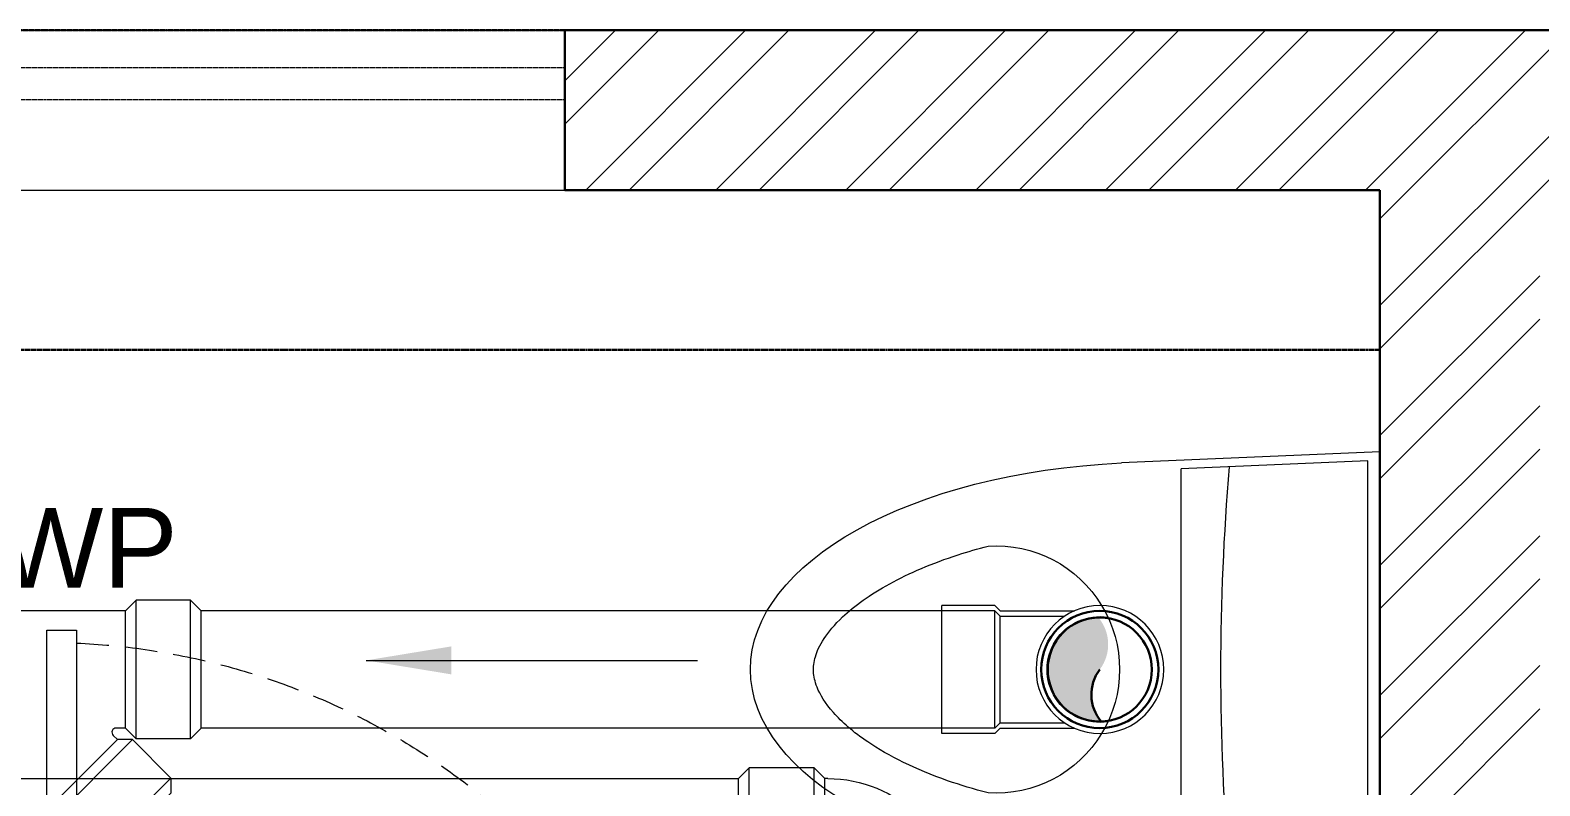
# Model space of a CAD drawing. Header units: millimetres. Extents: x 554 to 29966, y 4404 to 52986.
# Drawn here: x 19359 to 20775, y 44566 to 45276 of the extents above; entities that cross this region are included whole.
import ezdxf

# ---------------------------------------------------------------- set-up
doc = ezdxf.new("R2010")
doc.units = ezdxf.units.MM
doc.linetypes.add('DASHED2', pattern=[0.375, 0.25, -0.125])
doc.linetypes.add('HIDDEN2', pattern=[4.7624999999999975, 3.174999999999998, -1.587499999999999])
for name, color, linetype, lineweight in [('A-DOORS', 4, 'Continuous', 0), ('door window', 7, 'Continuous', 9), ('FUR', 7, 'Continuous', 15), ('PP-BEAM', 6, 'DASHED2', 30), ('PP-WALL', 7, 'Continuous', 30), ('SWP', 1, 'Continuous', 15), ('WALL HATCH', 8, 'Continuous', 0)]:
    doc.layers.add(name, color=color, linetype=linetype, lineweight=lineweight)
doc.layers.add('SH - WWP', color=94, linetype='Continuous', lineweight=0, true_color=0x009e00)
doc.layers.add('SH- WWP', color=92, linetype='Continuous')
doc.styles.add('_MAA_200', font='Arial Narrow.ttf', dxfattribs={"height": 100})
doc.styles.get("Standard").update_dxf_attribs({"font": 'arial.ttf'})
doc.dimstyles.new('COLUMN DIM PLAN', dxfattribs={"dimtxt": 100, "dimasz": 50, "dimexe": 0, "dimexo": 0, "dimgap": 30, "dimtad": 0, "dimdec": 0, "dimdsep": 46, "dimtxsty": '_MAA_200', "dimblk": 'ARCHTICK', "dimcen": 2.5, "dimdle": 50, "dimclrd": 256, "dimclre": 256, "dimclrt": 256, "dimadec": 0, "dimazin": 0, "dimtfac": 1, "dimtdec": 0, "dimtmove": 1, "dimatfit": 3, "dimfxl": 1, "dimlwd": -1, "dimlwe": -1, "dimarcsym": 0})
pattern_1 = [(45, (-2728487.738031354, 3305291.588856062), (-60.98795987733971, 60.98795987733972), []), (45, (-2728447.079391504, 3305291.588856062), (-60.98795987733971, 60.98795987733972), [])]

# ---------------------------------------------------------------- blocks, each defined once
blk = doc.blocks.new('A$C44614934')
at = {"layer": 'door window'}
blk.add_line((2.999990778977462, 0.0264023688596353, 0.6861584709025195), (35.99999077897658, 0.0264023688596353, 0.6861584709025195), dxfattribs=at)
at = {"layer": 'door window', "elevation": 0.6861584709025195}
for points in [[(36.46498745962551, 4.526402370498542), (36.46498745962551, 39.12163490303465), (35.0219874596253, 39.12163490303465), (35.0219874596253, 4.526402370498542)], [(-9.2210229923e-06, 0.0264023688596353), (2.999990778977462, 0.0264023688596353), (2.999990778977462, 2.026402368859633), (2.534990778977316, 2.026402368859633), (2.534997417679733, 4.526402370653158), (-2.5823201213e-06, 4.526402370653158)], [(38.99999077897702, 0.0264023688596353), (35.99999077897658, 0.0264023688596353), (35.99999077897658, 2.026402368859633), (36.46498745962551, 2.026402368859633), (36.46498745962551, 4.526402370498542), (38.99999077897701, 4.526402370498542)]]:
    blk.add_lwpolyline(points, close=True, dxfattribs=at)
at = {"layer": 'door window', "linetype": 'HIDDEN2', "ltscale": 0.5}
blk.add_arc((36.54002608923339, 4.527599800097958, 0.6861584709025195), 34.00502869263578, 92.55862514950395, 180.002017573744, dxfattribs=at)
blk = doc.blocks.new('A$C34535F5F')
at = {"layer": 'FUR', "linetype": 'Continuous'}
blk.add_line((7.30756374410157, 0.6289789640859454), (7.30756374410157, 15.36669925259684), dxfattribs=at)
for points in [[(-5.1773586165e-06, 15.99469262112598), (9.488228492811686, 15.58530480220997)], [(-5.1773586165e-06, 15.99469262112598), (-5.1773586165e-06, 1.3152593965e-06)], [(0.4518127223655031, 0.333174596772551), (0.4518127223655031, 15.66151933959827), (7.30756374410157, 15.36571497229215)], [(0.4518127223655031, 0.333174596772551), (7.30756374410157, 0.6289789640859454)], [(-4.6040713642e-06, 1.3399976524e-06), (9.488228492811686, 0.4093891341608469)]]:
    blk.add_lwpolyline(points, dxfattribs=at)
for centre, radius, start, end in [((-82.43356653371848, 7.997346968185412), 88.2740429474575, 355.1706320567113, 4.838208005137757), ((14.10840801377526, 7.997650270378471), 4.543575502682315, 86.37742345364931, 273.6225765463507), ((10.28499021323114, 7.997650270378471), 1.940983098056188, 261.2489595723783, 98.7510404280416)]:
    blk.add_arc(centre, radius, start, end, dxfattribs=at)
blk.add_ellipse((8.091878359069597, 7.997346968185412), major_axis=(-15.02705318510713, -0.0004921401246645), ratio=0.5071451269459373, start_param=1.662675256482551, end_param=4.619315705604916, dxfattribs=at)
blk.add_open_spline([(14.39548825315614, 3.463153243726083), (14.91302334903048, 3.598485968635031), (15.40934677680525, 3.749572506610093), (17.04596771268734, 4.324187240336867), (18.04585381200195, 4.820209591939601), (19.3468307128951, 5.698914285413593), (19.76686025955314, 6.068188179050592), (20.37716554440885, 6.759230911126905), (20.5661491521696, 7.076913165647963), (20.75745456179175, 7.559917411002061), (20.79487015915402, 7.743754381349388), (20.81242688527891, 8.097778894311887), (20.79322074065022, 8.271584527238701), (20.67726372099605, 8.666097421998527), (20.57800686318115, 8.887820758710404), (20.25516603674805, 9.380109179502142), (20.03078012623337, 9.649802222483231), (19.30430730882108, 10.33365049375334), (18.72219344881341, 10.75464509321227), (17.28922340967438, 11.53923489571662), (16.4405024759053, 11.90268593577548), (15.14084198456294, 12.32581897137334), (14.77384033749877, 12.43321184765864), (14.39548825317797, 12.53214729703086)], degree=3, knots=[2.047043615697423, 2.047043615697423, 2.047043615697423, 2.047043615697423, 2.176320127587233, 2.176320127587233, 2.497545405150008, 2.497545405150008, 2.720446929078087, 2.720446929078087, 2.943348453006166, 2.943348453006166, 3.116442422806044, 3.116442422806044, 3.289536392605924, 3.289536392605924, 3.462630362405803, 3.462630362405803, 3.635724332205683, 3.635724332205683, 3.888669672234206, 3.888669672234206, 4.14161501226273, 4.14161501226273, 4.23612440737344, 4.23612440737344, 4.23612440737344, 4.23612440737344], dxfattribs=at)
blk = doc.blocks.new('PP-WC CONNECTOR BEND')
at = {"lineweight": 30}
h = blk.add_hatch(color=256, dxfattribs=at)
edge = h.paths.add_edge_path()
edge.add_ellipse((-583.9275100874925, 9774.490039917931), major_axis=(19.39290396956005, 18.32186724565119), ratio=1, start_angle=96.33861705339172, end_angle=173.6613829466086, ccw=False)
edge.add_ellipse((-605.224672053997, 9758.421236726892), major_axis=(22.89194586542945, -24.23013451044475), ratio=0.9999999999973738, start_angle=-44.99999999999977, end_angle=135, ccw=False)
edge.add_ellipse((-626.5218340165429, 9742.352433536376), major_axis=(18.3218672456512, -19.39290396956005), ratio=1, start_angle=6.338617053391655, end_angle=83.66138294660833)
at = {"linetype": 'Continuous'}
for p, q in [((-541.5818227431124, 9795.920850243612), (-588.9823970954616, 9795.920850243534)), ((-538.1727318340578, 9799.329941152686), (-541.5818227431517, 9795.920850243589)), ((-538.1727318340265, 9799.329941152686), (-504.0818227431201, 9799.329941152744)), ((-504.0818227430058, 9717.51175933456), (-504.0818227431201, 9799.329941152744)), ((-541.5818227429944, 9720.920850243572), (-588.9823970953393, 9720.920850243496)), ((-538.1727318339242, 9717.511759334506), (-541.5818227430336, 9720.92085024359)), ((-538.1727318339242, 9717.511759334506), (-504.0818227430058, 9717.51175933456))]:
    blk.add_line(p, q, dxfattribs=at)
at = {"linetype": 'Continuous', "ltscale": 0.005}
for p, q in [((-538.1727318340502, 9795.920850243598), (-541.5818227431085, 9792.51175933452)), ((-538.1727318340226, 9795.920850243598), (-504.081822743132, 9795.920850243652)), ((-538.1727318339398, 9720.920850243601), (-538.1727318340304, 9795.920850243598)), ((-541.5818227431085, 9792.51175933452), (-582.7184718997637, 9792.511759334451)), ((-541.5818227430376, 9724.32994115268), (-541.5818227431085, 9792.51175933452)), ((-541.5818227429983, 9724.329941152657), (-582.7184718996575, 9724.329941152597)), ((-538.172731833932, 9720.920850243601), (-541.5818227430376, 9724.32994115268)), ((-538.172731833932, 9720.920850243601), (-504.0818227430216, 9720.920850243652))]:
    blk.add_line(p, q, dxfattribs=at)
at = {"linetype": 'Continuous'}
blk.add_circle((-605.3318227430137, 9758.420850243483), 40.90909090909089, dxfattribs=at)
at = {"linetype": 'Continuous', "ltscale": 0.005}
blk.add_circle((-605.3318227430732, 9758.420850243483), 37.50000000003968, dxfattribs=at)
at = {"lineweight": 30}
for radius in [37.50049768746063, 33.33377572218723]:
    blk.add_circle((-605.224672053997, 9758.421236726896), radius, dxfattribs=at)
blk.add_arc((-626.5218340165429, 9742.352433536376), 26.67912186968674, 319.71194947771, 37.03471536996615, dxfattribs=at)
blk = doc.blocks.new('PP-YTEE')
for p, q in [((-723.6865936992986, 2433.725205862226), (-661.0112199122827, 2496.400579649235)), ((-723.6865936992986, 2443.367571060222), (-670.6535851102898, 2496.400579649235)), ((-661.0112199122827, 2496.400579649235), (-670.6535851102898, 2496.400579649235)), ((-636.4231886573975, 2471.81254839432), (-661.0112199122827, 2496.400579649235)), ((-699.0985624443806, 2409.137174607326), (-636.4231886573975, 2471.81254839432)), ((-636.4231886573975, 2462.17018319631), (-636.4231886573975, 2471.81254839432)), ((-689.4561972464058, 2409.137174607326), (-636.4231886573975, 2462.17018319631)), ((-576.0531818977145, 2401.800176436634), (-636.4231886573975, 2462.17018319631)), ((-723.6865936992986, 2433.725205862226), (-723.6865936992986, 2443.367571060222)), ((-699.0985624443806, 2409.137174607326), (-723.6865936992986, 2433.725205862226)), ((-743.0986364431647, 2401.800176436634), (-736.2804546249862, 2408.618358254813)), ((-736.2804546249862, 2408.618358254813), (-736.2804546249862, 2319.981994618448)), ((-736.2804546249862, 2408.618358254813), (-701.5077273522548, 2408.618358254813)), ((-694.6895455340759, 2401.800176436634), (-701.5077273522548, 2408.618358254813)), ((-701.5077273522548, 2408.618358254813), (-701.5077273522548, 2319.981994618448)), ((-699.0985624443806, 2409.137174607326), (-689.4561972464058, 2409.137174607326)), ((-686.7749448425711, 2406.455922203516), (-689.4561972464058, 2409.137174607326)), ((-576.0531818977145, 2401.800176436634), (-569.2350000795328, 2408.618358254813)), ((-569.2350000795328, 2408.618358254813), (-534.4622728068011, 2408.618358254813)), ((-569.2350000795328, 2408.618358254813), (-569.2350000795328, 2319.981994618448)), ((-527.6440909886225, 2401.800176436634), (-534.4622728068011, 2408.618358254813)), ((-534.4622728068011, 2408.618358254813), (-534.4622728068011, 2319.981994618448)), ((-743.0986364431647, 2401.800176436634), (-743.0986364431647, 2326.800176436634)), ((-694.6895455340759, 2401.800176436634), (-688.7034178821814, 2401.800176436634)), ((-694.6895455340759, 2401.800176436634), (-694.6895455340759, 2326.800176436634)), ((-576.0531818977145, 2401.800176436634), (-576.0531818977145, 2326.800176436634)), ((-527.6440909886225, 2401.800176436634), (-527.6440909886225, 2326.800176436634)), ((-736.2804546249862, 2319.981994618448), (-743.0986364431647, 2326.800176436634)), ((-736.2804546249862, 2319.981994618448), (-701.5077273522548, 2319.981994618448)), ((-701.5077273522548, 2319.981994618448), (-694.6895455340759, 2326.800176436634)), ((-694.6895455340759, 2326.800176436634), (-576.0531818977145, 2326.800176436634)), ((-569.2350000795328, 2319.981994618448), (-576.0531818977145, 2326.800176436634)), ((-569.2350000795328, 2319.981994618448), (-534.4622728068011, 2319.981994618448)), ((-534.4622728068011, 2319.981994618448), (-527.6440909886225, 2326.800176436634))]:
    blk.add_line(p, q)
blk.add_arc((-688.7034178821814, 2404.52744916391), 2.727272727272845, 270, 45.00000000000921)
blk = doc.blocks.new('PP-SHOE')
for p, q in [((-643.9978901630134, 13727.85068537129), (-697.0308987520032, 13674.81767678232)), ((-634.3555249650202, 13727.85068537129), (-697.0308987520032, 13665.17531158432)), ((-643.9978901630134, 13727.85068537129), (-634.3555249650202, 13727.85068537129)), ((-604.9463111111467, 13698.44147151741), (-634.3555249650202, 13727.85068537129)), ((-604.9463111111467, 13698.44147151741), (-667.6216848981039, 13635.76609773043)), ((-604.9463111111467, 13698.44147151741), (-604.9463111111467, 13688.79910631941)), ((-604.9463111111467, 13688.79910631941), (-657.9793197001106, 13635.76609773043)), ((-603.4740173322535, 13687.32681254055), (-604.9463111111467, 13688.79910631941)), ((-596.2860982658844, 13685.32981332137), (-589.4679164477203, 13692.14799513953)), ((-589.4679164477203, 13692.14799513953), (-589.4679164477203, 13603.51163150319)), ((-589.4679164477203, 13692.14799513953), (-554.6951891750018, 13692.14799513953)), ((-554.6951891750018, 13692.14799513953), (-554.6951891750018, 13603.51163150319)), ((-547.8770073568191, 13685.32981332137), (-554.6951891750018, 13692.14799513953)), ((-598.6528347332805, 13685.32981332137), (-596.2860982658844, 13685.32981332137)), ((-596.2860982658844, 13685.32981332137), (-596.2860982658844, 13610.32981332137)), ((-547.8770073568191, 13685.32981332137), (-547.8770073568191, 13610.32981332137)), ((-697.0308987520032, 13665.17531158432), (-697.0308987520032, 13674.81767678232)), ((-667.6216848981039, 13635.76609773043), (-697.0308987520032, 13665.17531158432)), ((-667.6216848981039, 13635.76609773043), (-657.9793197001106, 13635.76609773043)), ((-656.5070259212282, 13634.29380395158), (-657.9793197001106, 13635.76609773043)), ((-598.6528347332805, 13610.32981332137), (-596.2860982658844, 13610.32981332137)), ((-589.4679164477203, 13603.51163150319), (-596.2860982658844, 13610.32981332137)), ((-589.4679164477203, 13603.51163150319), (-554.6951891750018, 13603.51163150319)), ((-554.6951891750018, 13603.51163150319), (-547.8770073568191, 13610.32981332137))]:
    blk.add_line(p, q)
for radius in [6.818181818180176, 81.8181818181622]:
    blk.add_arc((-598.6528347332805, 13692.14799513953), radius, 225.0000000000068, 270)
blk = doc.blocks.new('_ArchTick')
at = {"color": 0, "linetype": 'ByBlock', "const_width": 0.15}
blk.add_lwpolyline([(-0.5, -0.5), (0.5, 0.5)], dxfattribs=at)

msp = doc.modelspace()

# ---------------------------------------------------------------- hatches: boundary and pattern name
at = {"layer": 'WALL HATCH'}
h = msp.add_hatch(dxfattribs=at)
h.set_pattern_fill('ANSI32', color=256, scale=230, style=0)
h.set_pattern_definition(pattern_1)
h.paths.add_polyline_path([(19860.43178469048, 45275.57759624988), (19860.43178469095, 45125.57759624987), (20406.84472985066, 45125.57759624987), (20406.84472985066, 45275.57759625081), (19860.43178469048, 45275.57759625081)])
h = msp.add_hatch(dxfattribs=at)
h.set_pattern_fill('ANSI32', color=256, scale=230, style=0)
h.set_pattern_definition(pattern_1)
h.paths.add_polyline_path([(20406.84472985019, 45275.57759625081), (20406.84472985066, 45125.57759624987), (20625.43178469141, 45125.57759624987), (20625.43178468769, 43890.57759624988), (20775.43178468955, 43890.57759624988), (20775.43178468955, 45125.57759624943), (23367.1978260401, 45125.57759625035), (23367.19782603964, 45275.57759625129)])
h.paths.add_polyline_path([(23367.1978260401, 45275.57759625129), (23367.19782603964, 45125.57759624987), (24240.43178468909, 45125.57759624987), (24240.43178468909, 45275.57759625129)])

# ---------------------------------------------------------------- linework, layer by layer
at = {"layer": 'A-DOORS', "color": 163, "ltscale": 0.6}
for p, q in [((18740.43178468955, 45275.57759624988), (19860.43178469048, 45275.57759625081)), ((18740.43178468955, 45125.57759624987), (19860.43178469048, 45125.57759624987))]:
    msp.add_line(p, q, dxfattribs=at)
at = {"layer": 'A-DOORS', "color": 163, "linetype": 'DASHED2', "ltscale": 3}
for p, q in [((18740.43178468955, 45240.57759624803), (19860.43178469048, 45240.5775962471)), ((18740.43178468955, 45210.57759624988), (19860.43178469048, 45210.57759625081))]:
    msp.add_line(p, q, dxfattribs=at)
at = {"layer": 'PP-BEAM', "lineweight": 30, "ltscale": 3}
for p, q in [((24240.43178468909, 45275.57759625081), (8280.450164843009, 45275.57759625081)), ((20625.43178468908, 44975.57759625083), (11895.43178469094, 44975.57759625129)), ((20625.43178468908, 44975.57759625083), (20625.43178468908, 41855.57759625083))]:
    msp.add_line(p, q, dxfattribs=at)
at = {"layer": 'PP-WALL', "ltscale": 0.6}
for p, q in [((19860.43178469048, 45275.57759625081), (24540.43178468908, 45275.57759625081)), ((19860.43178469048, 45275.57759624988), (19860.43178469095, 45125.57759624987)), ((19860.43178469048, 45275.57759625081), (19975.43178468908, 45275.57759625081)), ((20625.43178469002, 45125.57759624987), (19860.43178469048, 45125.57759624987)), ((20625.43178469141, 45125.57759625035), (20625.43178468769, 43890.57759624988))]:
    msp.add_line(p, q, dxfattribs=at)
at = {"layer": 'SH - WWP'}
msp.add_line((18386.87099637057, 44573.26313089941), (20023.2718741271, 44573.26313089941), dxfattribs=at)
at = {"layer": 'SWP', "linetype": 'Continuous'}
for points in [[(20264.09301366111, 44730.58534730542), (19519.11584074016, 44730.58534730542)], [(20264.09301366018, 44620.58534730542), (19519.11584073969, 44620.58534730542)]]:
    msp.add_lwpolyline(points, dxfattribs=at)

# ---------------------------------------------------------------- block references
at = {"layer": 'door window', "xscale": -19.23076923144981, "yscale": 19.23076923098415, "zscale": 19.23076923094413}
msp.add_blockref('A$C44614934', (20075.43160738855, 43960.06985841355, -13.19535520978385), dxfattribs=at)
at = {"layer": 'FUR', "linetype": 'Continuous', "extrusion": (0, 0, -1), "xscale": 25.55555555503815, "yscale": 25.55555555503815, "zscale": -25.5555555554565}
msp.add_blockref('A$C34535F5F', (-20625.43165238167, 44471.20095149092), dxfattribs=at)
at = {"layer": 'SH - WWP', "xscale": -1.466666666661983, "yscale": 1.466666666661983, "zscale": 1.466666666661983, "rotation": 135}
msp.add_blockref('PP-SHOE', (34928.17153346737, 58032.39531631246), dxfattribs=at)
at = {"layer": 'SWP', "linetype": 'Continuous', "xscale": 1.466666666666665, "yscale": 1.466666666666665, "zscale": 1.466666666666665, "rotation": 180}
msp.add_blockref('PP-YTEE', (18429.23784062372, 48143.22560607958), dxfattribs=at)
at = {"layer": 'SWP', "linetype": 'Continuous', "xscale": -1.466666666681979, "yscale": 1.46666666668198, "zscale": 1.46666666668198}
msp.add_blockref('PP-WC CONNECTOR BEND', (19474.7730069618, 30363.23476679893), dxfattribs=at)

# ---------------------------------------------------------------- texts
at = {"layer": 'SH- WWP', "lineweight": 30, "insert": (19535.24811251753, 44827.24160047284), "char_height": 75, "width": 774.8714237896322, "attachment_point": 3}
msp.add_mtext('\\pxqc;\\A1;\\fArial|b0|i0|c0|p34;\\C1;Ø110MM SWP', dxfattribs=at)

# ---------------------------------------------------------------- leaders
at = {"layer": 'SWP', "linetype": 'Continuous'}
msp.add_leader([(19673.97789096844, 44684.15465772236), (19984.81592015422, 44684.15465772236)], dimstyle='COLUMN DIM PLAN', override={"dimasz": 80, "dimgap": 30, "dimtad": 0, "dimfxl": 5, "dimarcsym": 2}, dxfattribs=at)

doc.saveas('drawing.dxf')
